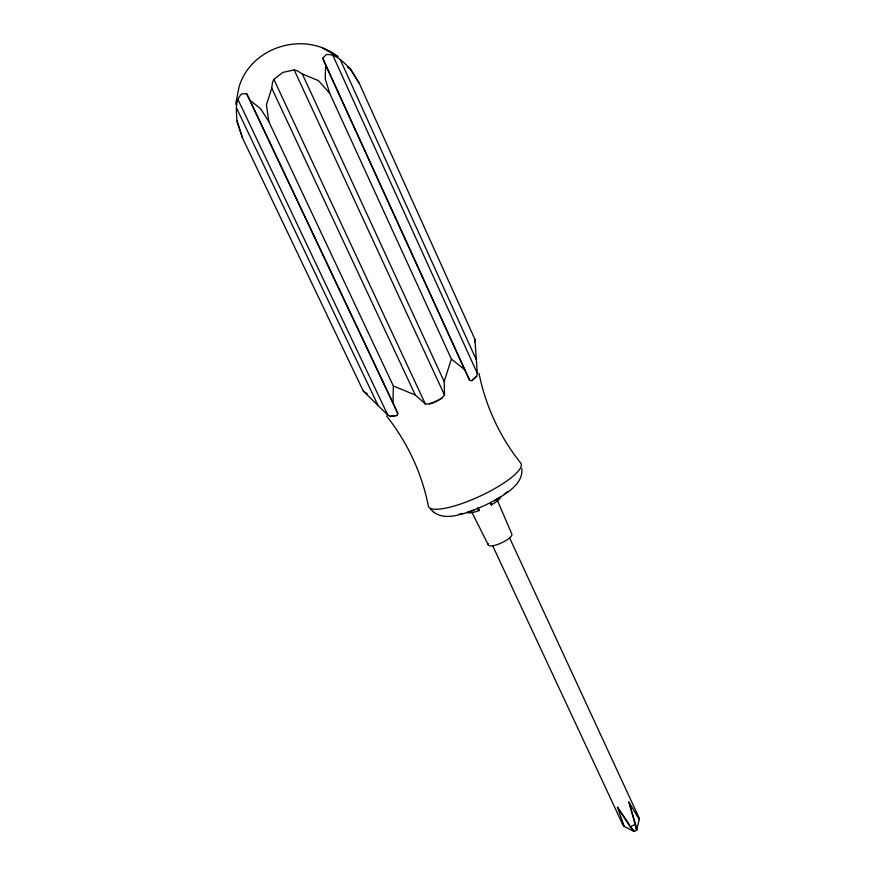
<?xml version="1.0" encoding="UTF-8"?>
<svg xmlns="http://www.w3.org/2000/svg" width="875" height="875" viewBox="0 0 875 875"><rect width="100%" height="100%" fill="white"/><g stroke="black" fill="none" stroke-linecap="round" stroke-linejoin="round"><path stroke-width="1.31" d="M237.442 121.811L237.464 120.695M249.911 100.198L260.695 108.861L268.833 121.669L393.367 385.973L392.984 402.861L397.852 413.58L396.856 415.472L390.261 416.347L387.734 414.947L363.333 391.125L242.43 137.802L236.873 121.461C236.753 112.448 234.292 101.161 241.5 93.997L246.553 93.559L249.911 100.198L392.984 402.861M474.622 342.048L474.928 339.336L359.33 83.486L350.416 68.698C343.58 62.803 336.503 53.627 326.353 54.556L322.722 58.166L325.62 65.002L464.636 369.666L469.678 380.242L471.778 380.702L476.755 376.206L477.312 373.373L474.928 339.336M415.297 395.019L271.753 88.167L272.508 82.37L273.875 79.373L282.975 72.373L294.208 69.934L297.38 70.82L302.323 73.97L444.172 381.555L444.522 395.095C440.18 400.542 432.327 404.184 425.359 403.988L415.297 395.019L393.367 385.973M235.648 104.267L239.094 86.647C251.355 46.375 304.773 30.45 337.575 56.416M639.242 819.536L636.628 830.003L628.906 801.992L639.242 819.536L639.122 817.928L509.666 538.027M444.172 381.555L451.402 359.045L329.755 93.362L325.238 78.87L325.62 65.002M623.022 823.736L623.853 826.284L633.927 831.25L630.941 826.897M271.753 88.167L266.405 104.858L268.833 121.669M471.778 380.702L476.755 376.206M628.906 801.992L635.567 824.239L630.186 826.733L617.487 807.275L624.236 826.481M493.992 501.047C505.422 493.85 523.458 484.597 521.85 468.398M491.75 503.377L490.82 503.934L491.302 504.963L494.014 503.333A19.316 4.922 -24.9 0 0 500.872 496.814M429.483 404.119L441.962 398.333M474.447 510.114C461.912 513.997 444.467 521.445 432.841 511.383M477.783 509.852L478.8 509.502L479.259 510.552L476.273 511.558A19.316 4.922 -24.9 0 1 466.9 512.564M390.261 416.347L396.856 415.472M302.323 73.97L318.478 80.664L329.755 93.362M338.045 56.689L322.394 47.939M363.333 391.125L367.38 393.827M347.419 67.189L350.35 69.344L359.33 83.486M451.402 359.045L464.636 369.666M430.391 509.009L434.098 512.586M633.927 831.25L630.186 826.733M638.345 817.009L639.122 817.928M386.673 416.161C407.422 442.302 421.98 473.353 428.345 506.144A51.034 12.239 -24.9 0 0 479.861 496.234A51.034 12.239 -24.9 0 0 520.877 463.225C499.931 437.194 485.592 406.044 478.997 373.319M617.487 807.275L629.442 824.709M488.294 544.928L472.106 512.695M477.837 507.566L479.259 510.552M236.436 107.8L377.923 405.169M237.923 99.422L387.734 414.947M246.553 93.559L397.852 413.58M492.734 545.88L623.109 825.344M273.875 79.373L425.359 403.988M497.055 499.614L511.82 534.013A12.972 3.675 -24.9 0 1 500.052 543.539A12.972 3.675 -24.9 0 1 488.327 543.867M294.208 69.934L444.522 395.095M490.383 502.95L491.302 504.963M322.722 58.166L469.678 380.242M340.255 59.609L476.186 359.505M332.839 55.311L477.312 373.373M237.825 123.036L242.43 137.802M635.567 824.239L636.628 830.003M636.683 828.822A2.1 1.083 -24.9 0 1 635.163 831.02A2.1 1.083 -24.9 0 1 633.084 830.2M507.194 491.859A36.903 9.209 -24.9 0 1 504.23 494.145M500.839 496.486A36.903 9.209 -24.9 0 1 494.178 500.533M492.997 501.189A36.903 9.209 -24.9 0 1 475.213 509.436M473.955 509.917A36.903 9.209 -24.9 0 1 467.753 512.028M462.602 513.45A36.903 9.209 -24.9 0 1 458.959 514.227"/></g></svg>
